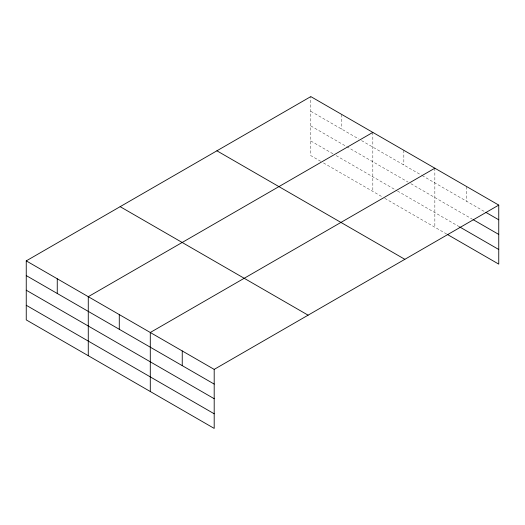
<?xml version="1.0" encoding="UTF-8"?>
<svg xmlns="http://www.w3.org/2000/svg" width="525" height="525" viewBox="0 0 525 525"><rect width="100%" height="100%" fill="white"/><g stroke="black" fill="none" stroke-linecap="round" stroke-linejoin="round"><path stroke-width="0.39" stroke-dasharray="2.62 1.97" d="M310.807 111.293L358.733 138.968M361.554 140.595L421.457 175.179M422.166 175.586L485.258 212.015M310.807 125.921L346.047 146.265M346.749 146.672L408.069 182.07M410.885 183.698L472.48 219.26M310.807 140.989L333.362 154.009M336.177 155.636L396.788 190.627M397.497 191.034L459.697 226.951M320.677 161.306L310.807 155.61L310.807 96.593M323.492 162.934L381.99 196.711M384.812 198.338L446.919 234.196M466.797 186.657L466.797 201.357M434.851 168.21L434.851 227.227M403.837 150.301L403.837 165.007M372.829 132.398L372.829 191.422M341.814 114.496L341.814 129.196"/><path stroke-width="0.79" d="M26.25 260.879L214.193 369.39L214.193 428.407L26.25 319.902L26.25 260.879L310.807 96.593L498.75 205.098L498.75 264.121L447.628 234.603M372.829 132.398L88.272 296.691L88.272 355.707M434.851 168.21L150.294 332.496L150.294 391.512M214.193 369.39L498.75 205.098M485.973 212.422L498.75 219.804M473.189 219.673L498.75 234.426M459.697 226.951L498.75 249.493M216.904 150.806L404.847 259.317M120.153 206.666L308.096 315.171M26.25 275.586L214.193 384.09M26.25 290.207L214.193 398.718M26.25 305.274L214.193 413.785M182.241 350.943L182.241 365.643M119.28 314.593L119.28 329.293M57.258 278.782L57.258 293.488"/></g></svg>
